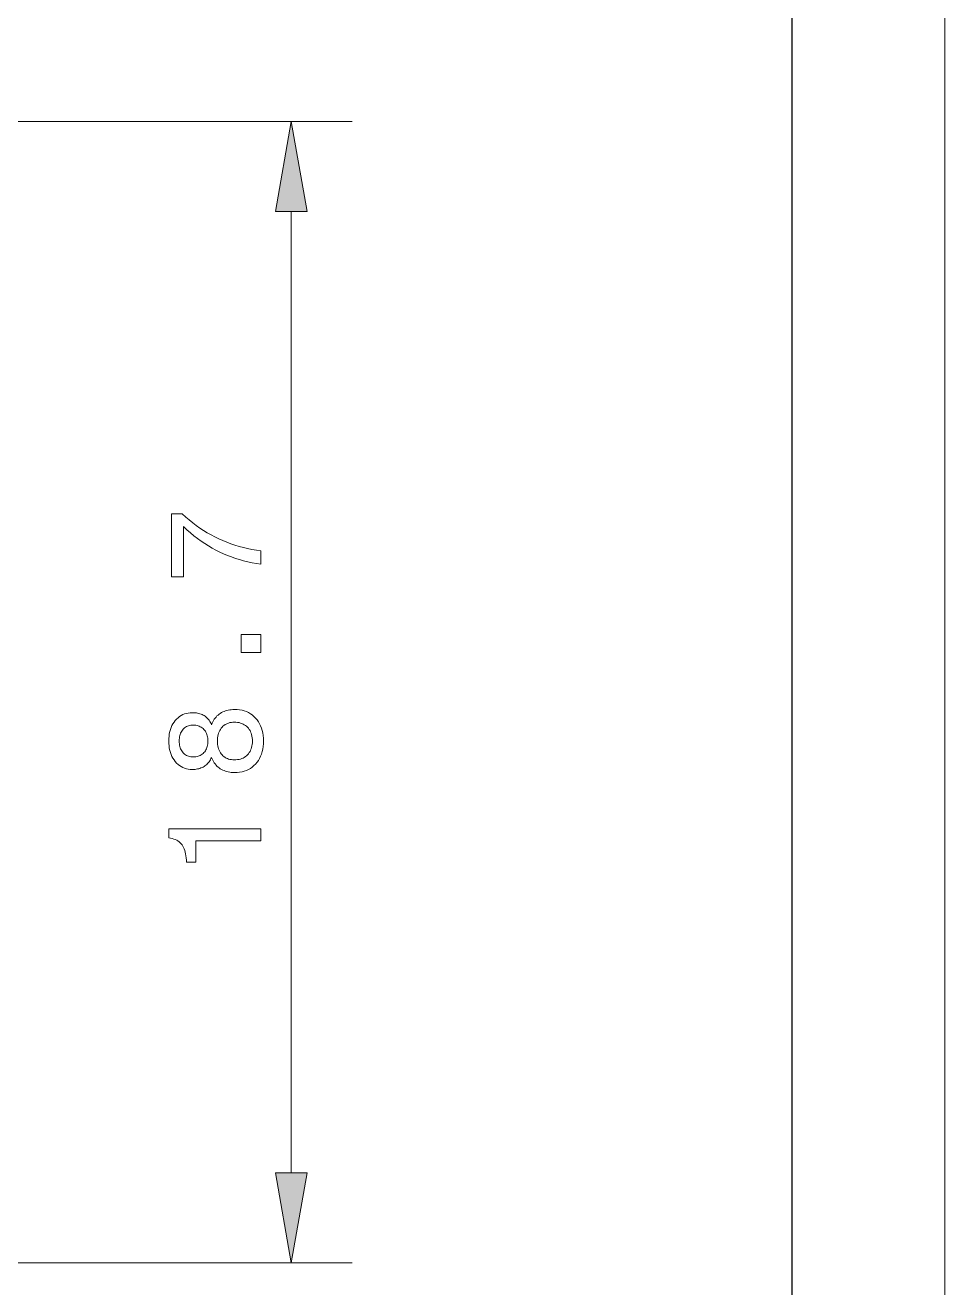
# Model space of a CAD drawing. Extents: x 0 to 297, y 0 to 420.
# Drawn here: x 266.85 to 297, y 240.62 to 282 of the extents above; entities that cross this region are included whole.
import ezdxf

# ---------------------------------------------------------------- set-up
doc = ezdxf.new("R2010")
doc.units = 0

msp = doc.modelspace()

# ---------------------------------------------------------------- linework, layer by layer
at = {"color": 7, "lineweight": 13}
for p, q in [((297, 0), (297, 420)), ((208.579, 278.843), (277.577, 278.843)), ((275.577, 244.389), (275.577, 275.888)), ((236.587, 241.435), (277.577, 241.435))]:
    msp.add_line(p, q, dxfattribs=at)
at = {"color": 7, "lineweight": 30}
msp.add_line((292, 5), (292, 415), dxfattribs=at)
at = {"color": 7, "lineweight": 13}
for points in [[(276.098, 275.888), (275.577, 278.843), (275.056, 275.888)], [(274.577, 264.334), (274.433, 264.356), (274.292, 264.381), (274.152, 264.411), (274.014, 264.445), (273.879, 264.482), (273.745, 264.524), (273.614, 264.57), (273.484, 264.62), (273.356, 264.674), (273.231, 264.732), (273.107, 264.794), (272.984, 264.861), (272.862, 264.933), (272.741, 265.009), (272.621, 265.09), (272.503, 265.175), (272.385, 265.266), (272.268, 265.36), (272.153, 265.46), (272.039, 265.564), (272.039, 263.923), (271.644, 263.923), (271.644, 265.979), (272.003, 265.979), (272.115, 265.879), (272.229, 265.782), (272.344, 265.69), (272.462, 265.603), (272.58, 265.519), (272.701, 265.44), (272.823, 265.365), (272.947, 265.294), (273.073, 265.228), (273.2, 265.165), (273.329, 265.107), (273.46, 265.053), (273.593, 265.003), (273.728, 264.957), (273.865, 264.916), (274.004, 264.878), (274.144, 264.845), (274.286, 264.816), (274.431, 264.792), (274.577, 264.771)], [(274.577, 261.438), (273.934, 261.438), (273.934, 262.034), (274.577, 262.034)], [(272.962, 258.001), (272.943, 257.963), (272.923, 257.926), (272.902, 257.891), (272.879, 257.859), (272.855, 257.828), (272.83, 257.799), (272.803, 257.772), (272.775, 257.748), (272.746, 257.725), (272.715, 257.704), (272.683, 257.685), (272.65, 257.668), (272.615, 257.654), (272.579, 257.641), (272.541, 257.63), (272.502, 257.621), (272.462, 257.614), (272.42, 257.609), (272.376, 257.606), (272.332, 257.605), (272.264, 257.608), (272.199, 257.615), (272.137, 257.628), (272.077, 257.646), (272.02, 257.67), (271.966, 257.698), (271.914, 257.732), (271.864, 257.77), (271.817, 257.814), (271.773, 257.863), (271.732, 257.917), (271.696, 257.973), (271.663, 258.032), (271.635, 258.095), (271.612, 258.161), (271.592, 258.23), (271.577, 258.302), (271.567, 258.377), (271.56, 258.455), (271.558, 258.537), (271.56, 258.619), (271.567, 258.697), (271.577, 258.773), (271.592, 258.845), (271.612, 258.914), (271.635, 258.98), (271.663, 259.042), (271.696, 259.102), (271.732, 259.158), (271.773, 259.21), (271.817, 259.259), (271.864, 259.303), (271.914, 259.341), (271.966, 259.374), (272.02, 259.403), (272.077, 259.426), (272.137, 259.444), (272.199, 259.456), (272.264, 259.464), (272.332, 259.467), (272.377, 259.466), (272.421, 259.463), (272.463, 259.458), (272.504, 259.451), (272.543, 259.442), (272.581, 259.432), (272.617, 259.419), (272.652, 259.405), (272.686, 259.388), (272.717, 259.37), (272.748, 259.349), (272.777, 259.327), (272.805, 259.302), (272.832, 259.275), (272.857, 259.247), (272.88, 259.216), (272.903, 259.183), (272.924, 259.148), (272.944, 259.111), (272.962, 259.072), (272.982, 259.12), (273.003, 259.166), (273.027, 259.209), (273.052, 259.25), (273.08, 259.289), (273.109, 259.325), (273.14, 259.358), (273.174, 259.389), (273.209, 259.418), (273.247, 259.444), (273.286, 259.468), (273.327, 259.49), (273.37, 259.508), (273.414, 259.525), (273.46, 259.539), (273.508, 259.55), (273.558, 259.559), (273.609, 259.565), (273.662, 259.569), (273.717, 259.57), (273.801, 259.567), (273.883, 259.559), (273.96, 259.545), (274.035, 259.525), (274.105, 259.5), (274.172, 259.469), (274.236, 259.433), (274.296, 259.391), (274.353, 259.344), (274.406, 259.291), (274.455, 259.233), (274.499, 259.171), (274.537, 259.105), (274.571, 259.036), (274.599, 258.962), (274.622, 258.885), (274.64, 258.804), (274.653, 258.719), (274.661, 258.63), (274.663, 258.537), (274.661, 258.444), (274.653, 258.355), (274.64, 258.27), (274.622, 258.189), (274.599, 258.112), (274.571, 258.038), (274.537, 257.969), (274.499, 257.903), (274.455, 257.842), (274.406, 257.784), (274.353, 257.731), (274.296, 257.684), (274.236, 257.642), (274.172, 257.606), (274.105, 257.576), (274.035, 257.55), (273.96, 257.531), (273.883, 257.517), (273.801, 257.509), (273.717, 257.506), (273.662, 257.507), (273.609, 257.511), (273.558, 257.517), (273.508, 257.526), (273.46, 257.537), (273.414, 257.551), (273.37, 257.567), (273.327, 257.586), (273.286, 257.608), (273.247, 257.631), (273.209, 257.658), (273.174, 257.686), (273.14, 257.717), (273.109, 257.751), (273.08, 257.787), (273.052, 257.825), (273.027, 257.865), (273.003, 257.908), (272.982, 257.954)], [(272.365, 258.016), (272.408, 258.018), (272.448, 258.022), (272.487, 258.029), (272.524, 258.039), (272.559, 258.052), (272.593, 258.067), (272.625, 258.086), (272.656, 258.107), (272.684, 258.131), (272.711, 258.158), (272.736, 258.188), (272.758, 258.219), (272.778, 258.252), (272.795, 258.287), (272.809, 258.324), (272.821, 258.363), (272.83, 258.404), (272.837, 258.446), (272.841, 258.491), (272.842, 258.537), (272.841, 258.584), (272.837, 258.628), (272.83, 258.671), (272.821, 258.712), (272.809, 258.751), (272.795, 258.788), (272.778, 258.823), (272.758, 258.857), (272.736, 258.888), (272.711, 258.917), (272.684, 258.944), (272.656, 258.969), (272.625, 258.99), (272.593, 259.008), (272.559, 259.024), (272.524, 259.037), (272.487, 259.047), (272.448, 259.054), (272.408, 259.058), (272.365, 259.06), (272.323, 259.058), (272.283, 259.054), (272.245, 259.047), (272.208, 259.037), (272.173, 259.025), (272.14, 259.01), (272.109, 258.992), (272.08, 258.971), (272.053, 258.947), (272.027, 258.921), (272.004, 258.892), (271.983, 258.861), (271.964, 258.828), (271.948, 258.792), (271.935, 258.755), (271.923, 258.716), (271.915, 258.674), (271.909, 258.63), (271.905, 258.585), (271.904, 258.537), (271.905, 258.489), (271.909, 258.444), (271.915, 258.401), (271.923, 258.359), (271.935, 258.32), (271.948, 258.283), (271.964, 258.248), (271.983, 258.215), (272.004, 258.184), (272.027, 258.155), (272.053, 258.129), (272.08, 258.105), (272.109, 258.084), (272.14, 258.066), (272.173, 258.051), (272.208, 258.038), (272.245, 258.029), (272.283, 258.022), (272.323, 258.018)], [(273.708, 257.921), (273.762, 257.923), (273.813, 257.928), (273.862, 257.936), (273.909, 257.948), (273.954, 257.963), (273.996, 257.981), (274.036, 258.002), (274.073, 258.027), (274.109, 258.055), (274.142, 258.087), (274.172, 258.121), (274.199, 258.158), (274.223, 258.197), (274.243, 258.238), (274.261, 258.282), (274.275, 258.328), (274.286, 258.377), (274.294, 258.428), (274.299, 258.481), (274.301, 258.537), (274.299, 258.593), (274.294, 258.647), (274.286, 258.698), (274.275, 258.747), (274.261, 258.793), (274.243, 258.837), (274.223, 258.879), (274.199, 258.918), (274.172, 258.955), (274.142, 258.989), (274.109, 259.021), (274.073, 259.049), (274.036, 259.073), (273.996, 259.095), (273.954, 259.113), (273.909, 259.128), (273.862, 259.14), (273.813, 259.148), (273.762, 259.153), (273.708, 259.155), (273.658, 259.153), (273.611, 259.148), (273.565, 259.14), (273.521, 259.128), (273.48, 259.113), (273.441, 259.095), (273.403, 259.074), (273.368, 259.049), (273.335, 259.021), (273.305, 258.99), (273.276, 258.956), (273.251, 258.919), (273.229, 258.88), (273.21, 258.839), (273.193, 258.795), (273.18, 258.748), (273.169, 258.699), (273.162, 258.647), (273.157, 258.593), (273.156, 258.537), (273.157, 258.481), (273.162, 258.427), (273.169, 258.376), (273.18, 258.327), (273.193, 258.281), (273.21, 258.237), (273.229, 258.195), (273.251, 258.156), (273.276, 258.12), (273.305, 258.086), (273.335, 258.054), (273.368, 258.026), (273.403, 258.002), (273.441, 257.98), (273.48, 257.962), (273.521, 257.948), (273.565, 257.936), (273.611, 257.928), (273.658, 257.923)], [(274.577, 255.263), (272.443, 255.263), (272.443, 254.563), (272.138, 254.563), (272.135, 254.638), (272.13, 254.709), (272.122, 254.777), (272.112, 254.84), (272.099, 254.899), (272.083, 254.954), (272.065, 255.006), (272.045, 255.053), (272.021, 255.097), (271.995, 255.136), (271.967, 255.172), (271.934, 255.205), (271.899, 255.235), (271.86, 255.262), (271.818, 255.286), (271.773, 255.308), (271.724, 255.326), (271.672, 255.341), (271.617, 255.353), (271.558, 255.362), (271.558, 255.655), (274.577, 255.655)], [(275.056, 244.389), (275.577, 241.435), (276.098, 244.389)]]:
    msp.add_lwpolyline(points, close=True, dxfattribs=at)
for points in [[(276.098, 275.888), (275.577, 278.843), (276.098, 275.888), (275.056, 275.888)], [(275.056, 244.389), (275.577, 241.435), (275.056, 244.389), (276.098, 244.389)]]:
    msp.add_solid(points, dxfattribs=at)

doc.saveas('drawing.dxf')
